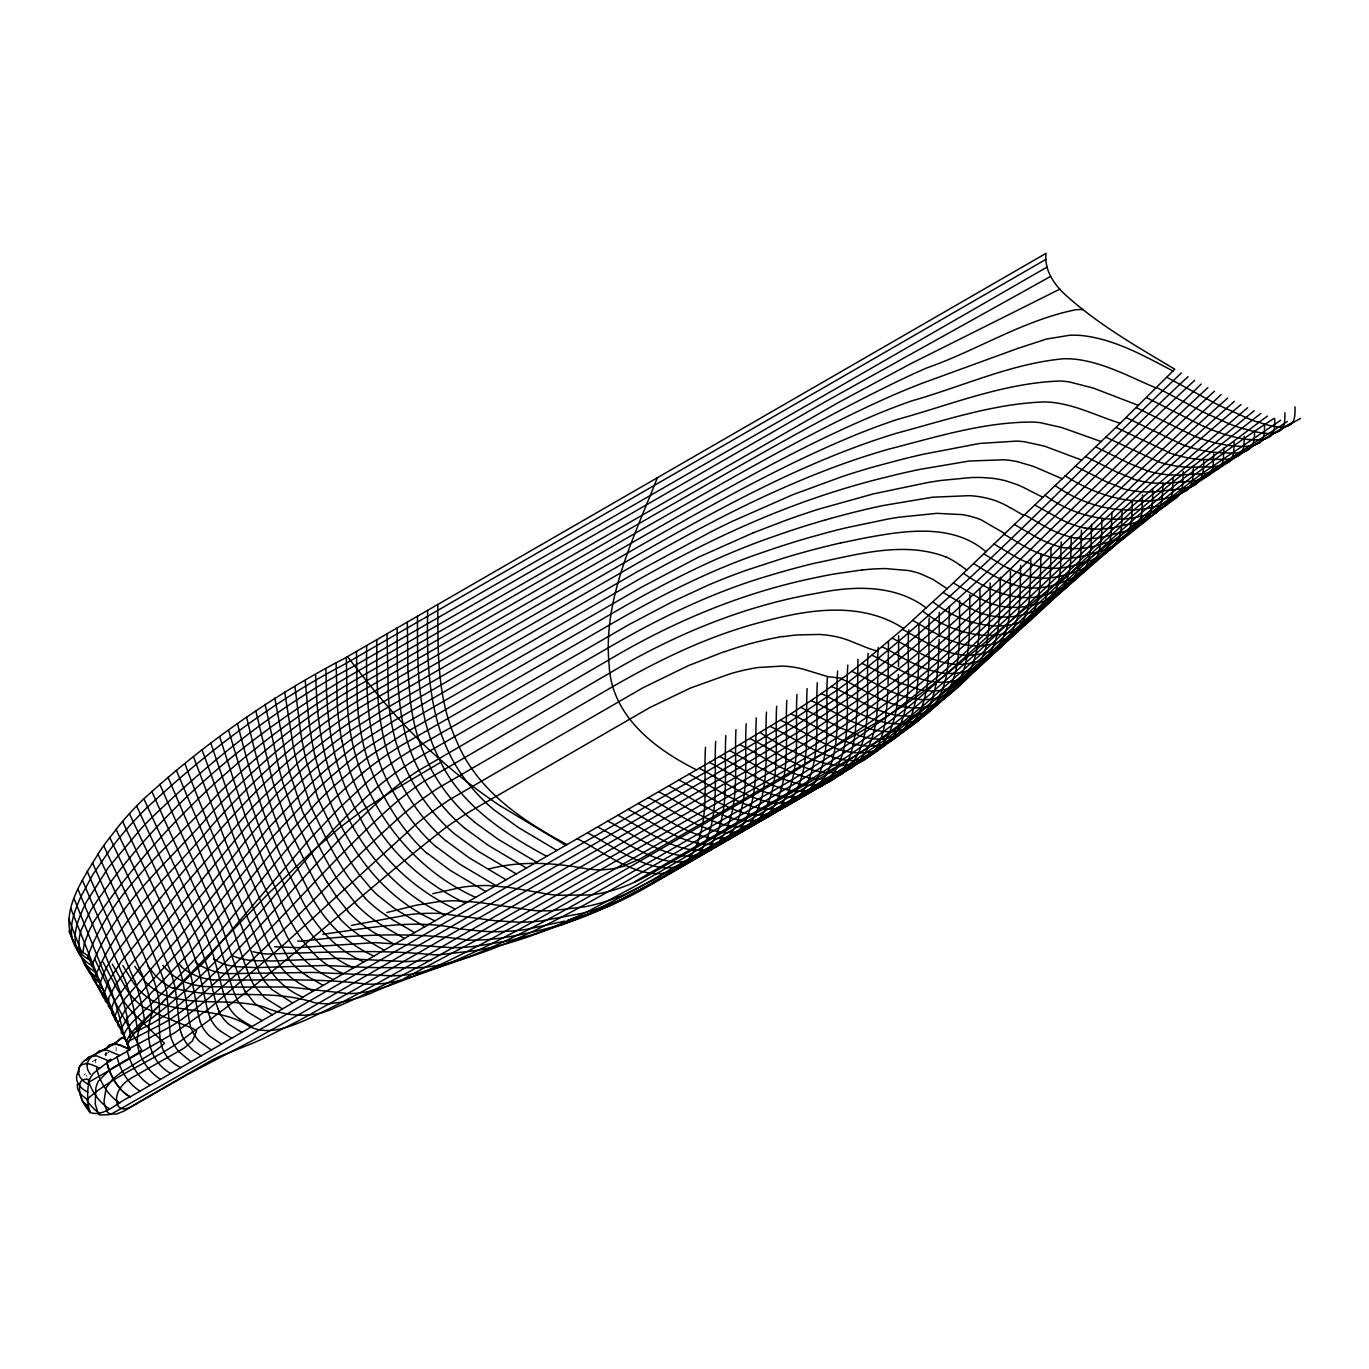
<?xml version="1.0" encoding="UTF-8"?>
<svg xmlns="http://www.w3.org/2000/svg" width="1369" height="1369" viewBox="0 0 1369 1369"><rect width="100%" height="100%" fill="white"/><g stroke="black" fill="none" stroke-linecap="round" stroke-linejoin="round"><path stroke-width="0.75" stroke-dasharray="5 3.75" d="M95.642 1059.572L95.744 1062.926M116.057 1047.234L116.108 1050.981M105.875 1052.675L105.841 1055.927M106.097 1052.367L106.046 1055.67M83.749 1075.093L85.614 1073.741M104.506 1054.814L108.664 1052.265M92.271 1061.574L96.651 1059.264M87 1076.667A39.804 23.068 59.8 0 1 86.623 1075.281"/><path stroke-width="1.5" d="M346.34 657.291L347.11 700.175A330.459 191.574 59.8 0 0 348.12 714.036C354.485 792.103 403.787 865.071 475.625 897.397M366.67 645.569C366.053 694.887 366.738 747.012 392.646 790.769A123.963 71.873 59.8 0 0 436.317 847.052M376.834 639.699C376.526 688.983 376.099 741.194 401.853 785.139A121.293 70.315 59.8 0 0 445.524 840.549M386.999 633.83L388.385 696.65A290.433 168.37 59.8 0 0 389.446 708.526C392.082 733.305 399.286 757.639 411.299 779.491M397.164 627.96C397.13 677.244 396 729.437 420.95 773.776M407.329 622.091L407.894 670.04L410.341 701.441M417.494 616.221C417.425 664.393 416.587 715.046 439.261 759.025C460.292 804.801 503.946 833.259 546.761 856.327M427.658 610.352C426.443 670.177 428.942 735.375 468.711 783.889A117.306 68.005 59.8 0 0 494.021 809.815L518.218 827.424L556.926 850.457M437.823 604.482C437.875 650.463 436.779 698.43 456.647 741.074C476.686 790.016 522.154 820.716 567.091 844.587M908.794 629.911C905.628 669.475 918.667 726.973 876.964 750.161C841.867 761.797 810.773 733.852 780.552 720.265M949.453 606.45C947.673 641.051 954.621 681.659 930.492 710.306C900.391 740.27 858.26 713.454 828.485 696.992A147.253 84.673 60.2 0 0 823.043 694.425L821.212 693.655M959.618 600.58C958.745 639.956 966.052 700.226 918.257 714.755C886.102 721.754 859.116 698.601 831.377 686.451M969.8 594.711L969.714 614.955M979.964 588.858L979.913 606.091M990.146 582.989C990.009 602.172 990.471 621.526 987.135 640.504C983.626 671.512 954.758 688.727 933.846 707.859A565.346 326.404 -60 0 1 910.539 726.734L877.084 751.068L832.095 779.697L653.304 883.005L621.064 899.536A366.687 211.699 -60 0 1 581.431 913.465L541.32 920.943A422.867 244.144 -60 0 1 518.577 922.193L495.03 920.704L440.561 913.499A416.33 240.379 -60 0 0 409.023 914.646L351.422 925.358M1030.771 559.493L1030.224 587.387A204.563 117.614 60.2 0 1 1029.505 595.994C1028.701 624.914 1005.821 650.378 977.244 654.45C949.675 659.054 925.547 641.821 902.53 629.398M1040.902 553.624L1040.372 580.319A176.858 101.682 60.2 0 1 1039.208 591.853C1036.829 622.382 1007.926 645.278 978.305 645.877C953.936 646.356 933.128 631.708 912.695 620.397M1173.079 477.336L1172.446 491.505A47.333 27.209 60.2 0 1 1166.371 505.349M1264.545 424.527L1264.528 427.812A64.6 37.134 60.2 0 1 1264.22 433.579A27.928 16.052 60.2 0 1 1259.908 442.803M1274.71 418.657L1274.693 421.84A63.556 36.552 60.2 0 1 1274.351 428.052A27.226 15.658 60.2 0 1 1270.483 436.454L1265.675 438.679A71.753 41.258 60.2 0 1 1260.558 439.603L1259.737 439.706A146.295 84.108 60.2 0 1 1249.281 439.415M1284.875 412.788C1284.926 419.684 1285.337 429.558 1277.226 432.159A57.378 32.993 60.2 0 1 1271.938 433.203L1270.381 433.34M1295.04 406.918C1294.869 413.284 1295.827 421.994 1289.136 425.485A44.03 25.326 60.2 0 1 1283.369 426.871L1281.162 427.008M1000.311 577.119L999.695 610.814M1010.476 571.249L1010.031 600.016A271.952 156.374 60.2 0 1 1009.586 607.186C1010.493 639.802 986.193 673.154 951.831 673.411C925.957 674.044 904.379 657.839 882.201 646.818M1020.624 565.38L1020.093 594.471A231.481 133.101 60.2 0 1 1019.563 601.624C1019.375 630.698 998.737 658.746 969.338 663.435C940.999 668.774 916.152 650.617 892.366 638.211M1183.244 471.484L1182.611 484.917A43.688 25.121 60.2 0 1 1176.587 497.837C1060.701 577.324 969.68 688.727 848.061 760L652.602 872.84M1193.409 465.614L1192.793 478.363A40.454 23.256 60.2 0 1 1186.837 490.461M1203.573 459.744L1203.573 460.805M1213.738 453.875L1213.139 465.443A34.892 20.056 60.2 0 1 1208.108 475.591L1197.481 480.245A175.352 100.827 60.2 0 1 1193.836 480.998L1163.513 483.479M1223.903 448.005L1223.321 459.077A32.788 18.841 60.2 0 1 1218.478 468.677L1208.998 472.75A157.503 90.559 60.2 0 1 1204.686 473.588L1176.193 475.248M1234.068 442.136L1234.051 445.045A101.939 58.61 60.2 0 1 1233.982 447.937L1233.52 452.763A31.247 17.968 60.2 0 1 1228.318 462.346L1220.566 465.511A138.252 79.488 60.2 0 1 1215.655 466.435L1214.662 466.572A221.59 127.42 60.2 0 1 1211.582 466.897L1187.813 467.291M1244.233 436.266L1244.216 439.073A86.983 50.02 60.2 0 1 1244.079 443.231L1243.702 446.516M1254.38 430.841C1255.099 439.209 1253.251 450.487 1243.086 451.821A103.548 59.534 60.2 0 1 1237.935 452.711L1237.028 452.831A181.649 104.455 60.2 0 1 1231.296 453.139L1215.159 452.42A222.069 127.676 60.2 0 1 1181.259 444.206M1203.573 461.336C1204.806 472.853 1200.048 486.32 1186.855 487.758A183.48 105.499 60.2 0 1 1183.107 488.647L1152.304 492.019M939.202 636.79L939.288 612.319M77.845 1073.98L78.991 1067.683A17.797 10.319 59.8 0 1 81.473 1064.791L86.025 1063.696M918.839 651.884L918.958 624.059M979.879 608.384C980.324 640.726 977.107 683.627 941.581 696.564C909.119 708.064 879.668 684.26 851.706 671.306M898.475 666.583L898.629 635.781M939.168 639.357L938.159 666.018L935.951 684.278M969.697 617.316C969.423 647.845 968.294 687.306 937.081 703.016C905.422 718.16 873.73 695.007 846.282 681.163A141.264 81.216 60.2 0 0 841.541 678.99M918.804 654.536C917.692 685.321 919.523 727.846 886.599 743.162C854.496 754.319 824.703 730.533 797.323 717.031A166.659 95.83 60.2 0 0 794.414 715.576L790.717 713.899L723.208 754.422L130.158 1096.843C117.443 1101.977 104.438 1117.463 90.217 1112.535A14.7 8.488 0 0 1 88.745 1111.149L85.99 1105.433M898.321 674.609L898.286 676.218M888.053 684.5L888.464 641.65M898.235 677.809C900.545 714.002 886.599 772.458 837.691 758.392C813.34 752.3 792.651 737.429 770.388 726.494M887.831 690.216L887.198 701.373A289.937 166.71 60.2 0 1 886.137 712.393C880.01 797.819 804.236 761.13 760.223 732.637M82.79 952.721L84.33 943.498L88.934 931.382A366.173 211.408 0 0 1 94.239 920.995C163.27 820.801 256.927 736.3 362.528 675.79L837.931 402.777L910.693 363.726L1059.897 289.099M1050.399 574.946L1051.033 547.737M1060.547 567.878L1061.18 541.85M1080.843 553.863L1081.459 530.077M1090.99 546.898L1091.606 524.207M103.976 994.322L107.946 982.086L121.379 961.346L180.195 890.072L253.487 806.204L300.992 759.983A673.89 389.07 0 0 1 313.313 749.63L336.552 731.782A515.737 297.757 0 0 1 350.207 722.284L379.795 703.906L624.281 562.745C702.229 517.876 781.22 473.537 866.183 443.197A566.8 327.242 0 0 1 896.25 433.306C944.986 420.369 993.826 403.598 1044.581 401.921C1071.277 402.469 1095.286 415.389 1120.218 423.312M1101.155 539.968L1101.549 534.971A160.036 92.014 60.2 0 0 1101.72 530.898L1101.754 518.338M99.886 985.338C103.924 965.744 118.316 950.377 129.935 934.753C156.956 901.777 184.575 869.298 213.102 837.623C261.103 782.76 314.887 731.713 379.162 696.393L631.691 550.595C704.795 508.652 778.259 466.658 856.361 434.589A604.105 348.77 0 0 1 896.336 419.735C950.206 404.95 1003.819 382.858 1060.188 381.01A57.344 33.113 0 0 1 1069.24 381.917L1093.335 388.094L1138.546 405.446M1162.264 498.128L1162.897 483.206M854.975 735.153L857.388 706.558L857.969 659.259M1151.962 505.794L1152.441 501.413A106.816 61.417 60.2 0 0 1152.63 497.426L1152.698 489.058M89.806 1078.806L93.349 1073.313L104.848 1064.38A133.649 77.16 -60 0 1 109.588 1061.351L130.158 1049.595L87.565 955.374A60.39 34.858 0 0 1 76.681 946.835C55.188 915.673 83.595 878.504 99.783 851.278A790.272 456.253 0 0 1 106.303 842.055L120.25 824.206A553.042 319.302 0 0 1 143.848 798.777M87.205 958.146C110.547 891.151 171.313 844.759 217.979 793.986C262.163 749.801 311.841 711.161 366.567 680.872L660.2 511.356C741.622 465.049 822.273 417.066 906.945 376.869A920.122 531.223 0 0 1 926.71 367.953C976.953 350.43 1023.276 320.243 1075.692 309.77A40.249 23.239 0 0 1 1082.725 309.565M91.518 966.531C114.774 905.183 169.277 861.546 211.374 813.049C258.228 763.526 310.78 718.982 370.674 685.989L650.977 524.173C730.447 479.082 809.267 432.142 892.999 395.196A732.449 422.867 0 0 1 921.936 383.337L1017.971 348.359M95.881 974.762C120.147 915.929 172.374 873.439 212.246 825.182C259.648 773.023 312.834 725.279 374.866 691.157L638.964 538.684C718.058 493.747 796.792 447.252 881.071 412.48A637.047 367.799 0 0 1 911.463 400.946C962.048 386.708 1011.263 363.435 1064.038 358.729A57.96 33.472 0 0 1 1076.256 359.328C1104.646 362.939 1130.144 377.04 1156.138 388.009M77.554 1083.598C75.945 1090.665 82.14 1096.415 87.753 1099.495M79.898 1083.889L79.47 1088.783A25.652 14.871 59.8 0 0 83.766 1103.328A17.917 10.387 59.8 0 0 86.931 1108.377M86.213 1060.564L86.538 1059.743A18.618 10.798 59.8 0 1 89.156 1056.646L96.703 1055.858L109.691 1061.3M657.325 477.747C634.087 537.521 602.617 599.006 609.137 665.043C611.378 715.936 654.776 748.98 696.547 769.857M89.344 1109.54L86.949 1108.342M848.643 759.247C824.788 814.093 762.944 768.539 729.728 750.623M930.15 703.769L927.121 709.621M1044.53 601.333C1019.991 650.446 959.207 639.768 922.86 611.224M1054.524 593.188C1028.752 640.059 968.995 630.664 933.025 601.915M86.983 1099.375C116.741 1072.714 158.102 1059.674 189.658 1034.228C279.293 971.271 358.764 895.429 444.959 828.194A620.191 358.062 0 0 1 468.369 812.433L649.916 707.499L690.37 688.077L730.327 673.736A151.257 87.325 0 0 1 757.81 667.542L782.247 666.07A56.882 32.839 0 0 1 798.897 668.123A82.054 47.385 0 0 1 809.473 671.067L827.783 676.628L842.397 678.357M1075.195 575.784L1066.896 586.856A160.224 92.134 60.2 0 1 1061.215 591.648C1038.284 608.469 1006.01 613.295 980.683 598.715A185.756 106.799 60.2 0 1 976.662 596.679L953.354 582.92M1064.552 585.042C1045.813 616.358 1000.311 626.386 969.286 607.545A224.961 129.353 60.2 0 1 961.141 603.199L943.19 592.486M1085.258 567.759L1075.914 579.001A165.94 95.419 60.2 0 1 1071.071 582.698A250.732 144.173 60.2 0 1 1057.347 590.056C1025.706 607.237 990.3 592.401 963.519 573.286M1095.32 559.767L1084.932 571.027A168.165 96.703 60.2 0 1 1082.04 573.081L1079.884 574.432M117.768 1041.039L120.746 1038.232L125.315 1037.103M78.889 1071.362C73.43 1077.865 78.444 1086.798 84.844 1090.391A44.732 25.823 0 0 0 87.753 1092.205M1115.513 543.887L1110.191 549.756M128.772 1026.442L129.952 1024.97M1125.626 536.032L1114.914 545.084A175.934 101.152 60.2 0 1 1112.004 546.659L1107.487 548.729A284.547 163.613 60.2 0 1 1103.979 550.133L1084.162 556.036M131.698 1032.62L132.861 1031.182A173.949 100.433 0 0 1 135.394 1028.324L205.333 960.696L310.01 838.752L338.999 808.377L366.652 782.555A425.092 245.427 0 0 1 408.578 751.957L629.073 624.555L672.624 601.607L707.978 585.247A521.794 301.248 0 0 1 747.337 569.932L783.102 558.261A573.474 331.093 0 0 1 840.566 542.963M1135.757 528.229L1124.993 536.545A178.466 102.607 60.2 0 1 1122.084 537.966L1092.907 546.727M1145.904 520.477L1135.123 528.109A180.742 103.924 60.2 0 1 1132.231 529.375L1101.754 537.452M1156.086 512.81L1145.323 519.758A182.539 104.968 60.2 0 1 1142.448 520.887L1112.056 528.023M1181.379 372.984C1072.629 475.488 970.929 586.291 852.938 678.511A768.608 443.761 -60 0 1 837.777 689.634L790.118 721.617L725.262 760.839L274.194 1021.428L113.062 1113.117A54.777 31.624 -60 0 1 108.972 1114.657L99.937 1114.982A16.599 9.583 -60 0 1 98.14 1113.613L95.214 1103.927L95.847 1088.184A21.117 12.201 -60 0 1 96.189 1086.695L97.199 1083.7A11.568 6.674 -60 0 1 98.705 1080.757L108.733 1070.729A85.768 49.506 -60 0 1 114.979 1066.417L136.78 1053.839M1188.001 376.715C1078.481 478.5 978.133 590.775 859.321 682.121A817.498 471.98 -60 0 1 838.94 696.907L793.507 727.196L734.537 763.063L302.857 1012.341L252.255 1040.645L187.125 1074.768L123.775 1111.2L116.297 1114.092L109.862 1113.818A20.364 11.756 -60 0 1 107.21 1111.816L104.369 1104.03A41.31 23.838 -60 0 1 104.112 1100.539L105.978 1088.783A14.238 8.214 -60 0 1 106.748 1087.02L113.011 1078.704L122.56 1071.294A113.781 65.695 -60 0 1 127.967 1068.094L153.533 1052.196A123.792 71.479 -60 0 0 160.413 1046.857L164.537 1043.383L135.309 1015.319A253.265 146.226 -60 0 1 123.758 1001.269L102.88 961.808M1194.624 380.411C1087.311 479.475 989.65 589.337 874.278 679.383A832.865 480.861 -60 0 1 849.293 697.814L797.46 732.535L727.093 775.025L357.121 988.264L298.014 1021.137L262.66 1038.831A506.564 292.47 -60 0 1 252.615 1043.246L218.835 1056.8A195.904 113.114 -60 0 0 211.562 1060.273L137.14 1103.02A111.437 64.343 -60 0 1 135.035 1104.372L130.004 1107.179A25.72 14.854 -60 0 1 123.501 1108.958L122.252 1108.736A17.934 10.353 -60 0 1 118.367 1106.238C112.96 1096.398 120.455 1085.069 128.874 1079.662A58.747 33.917 -60 0 1 133.015 1077.061L181.786 1049.458A77.246 44.595 -60 0 0 184.918 1047.507L192.379 1040.902L196.212 1031.918A42.439 24.505 -60 0 1 196.503 1030.96L196.606 1030.652A224.55 129.644 -60 0 0 192.31 1028.256L166.796 1018.006M147.561 807.145C206.924 752.06 271.815 702.417 343.687 664.701L1046.07 259.289M1201.246 384.056L1051.478 528.913C997.539 582.013 943.173 635.045 883.056 681.232A835.501 482.367 -60 0 1 853.161 703.324L809.011 732.997L757.331 764.809L499.993 913.636C435.684 949.607 372.83 988.623 306.023 1019.939C289.612 1026.716 270.891 1034.639 253.145 1028.085A167.343 96.617 -60 0 1 250.185 1026.87C222.223 1007.892 186.749 1014.001 156.357 1002.194M1207.869 387.649C1122.204 466.572 1041.792 550.971 955.682 629.381C887.711 691.978 810.14 742.905 729.934 788.27L547.412 893.632C477.336 932.529 409.211 975.875 335.388 1007.516C312.286 1019.152 286.326 1016.534 263.259 1006.728A343.174 198.129 -60 0 0 258.039 1005.53C230.197 999.37 201.209 1004.504 173.469 997.83A161.405 93.195 -60 0 1 144.121 980.307M813.237 699.165A722.13 416.929 -60 0 0 865.037 660.833L905.73 626.574L950.308 585.795L1119.294 424.202L1174.756 369.202C1137.519 346.939 1099.358 325.206 1066.879 296.149C1054.541 285.454 1044.102 270.429 1046.002 253.351L343.961 658.66C271.473 696.376 204.221 743.726 143.882 798.794L204.7 932.272A256.602 148.759 59.8 0 1 209.354 944.028L212.127 951.729A138.132 80.069 59.8 0 1 213.958 957.547L223.181 991.96M1214.474 391.192C1131.496 467.325 1052.829 547.994 970.416 624.709C900.46 690.609 820.407 744.599 736.779 791.539L502.064 926.556L404.197 978.51M1221.097 394.666L1155.299 456.134C1086.832 519.005 1022.729 586.497 953.218 648.239C889.918 705.702 817.892 752.42 743.743 794.533L602.651 875.989C530.008 916.032 459.368 962.287 380.171 988.658M1227.719 398.071C1118.695 493.524 1020.401 600.717 908.776 693.159M1166.285 505.229L1155.573 511.527A183.514 105.516 60.2 0 1 1152.749 512.519C1116.009 526.466 1076.137 517.739 1044.838 495.167M1234.342 401.391C1150.148 476.155 1067.649 552.751 987.271 631.622C919.934 697.078 843.047 751.752 761.232 797.545L620.824 878.607C556.447 914.578 492.19 954.21 419.992 972.52M1240.964 404.608C1127.303 498.607 1025.809 605.971 914.184 702.143A681.129 393.245 -60 0 1 876.776 730.652L839.625 755.928L796.553 782.743L626.215 881.396C572.584 911.925 518.149 942.762 458.615 960.285A346.152 199.857 -60 0 1 416.193 967.986M374.901 789.383C290.108 864.01 230.933 965.402 136.25 1028.975M1247.587 407.722L1124.599 512.656L979.776 650.378L917.025 705.617A650.823 375.756 -60 0 1 883.912 731.217L847 756.715L804.219 783.564L634.377 881.995M386.212 794.773C311.122 860.245 253.47 943.361 176.652 1006.899A318.549 183.908 0 0 1 168.695 1012.786L161.97 1017.338A205.829 118.829 0 0 1 149.426 1024.833L132.348 1033.681M1254.209 410.7L1131.239 512.023L979.417 655.648L925.307 703.871A641.65 370.451 -60 0 1 878.761 739.962L842.483 764.587L806.136 787.158L633.761 886.924L585.658 912.695L546.539 930.064M1109.968 549.585L1052.367 599.827L938.347 702.862A559.271 322.896 -60 0 1 908.759 726.528L876.502 749.373L838.615 773.04L654.211 879.531L623.853 894.761A301.351 173.983 -60 0 1 584.358 906.86L552.7 910.625A402.657 232.473 -60 0 1 534.03 910.556L478.038 902.291L455.381 900.768A359.756 207.712 -60 0 0 438.114 901.709L415.919 905.285L386.897 912.524M363.572 772.356C323.324 805.999 288.739 845.717 256.123 886.616C219.331 935.694 176.789 979.793 132.485 1021.993A177.063 102.23 0 0 0 129.952 1024.953M1260.832 413.489L1172.48 482.264L1132.06 516.199L1083.991 560.143L979.109 660.132L927.138 706.712A609.907 352.124 -60 0 1 894.539 732.672A658.848 380.394 -60 0 1 883.604 740.732L846.299 766.195L799.77 794.79L635.25 889.747L586.753 914.629A525.73 303.542 -60 0 1 562.864 924.554L530.111 935.386A481.717 278.112 -60 0 1 499.172 942.334L481.032 945.397A391.294 225.919 -60 0 1 453.122 947.707M1186.786 490.376L1176.33 495.51A188.289 108.271 60.2 0 1 1172.514 496.519C1135.072 508.139 1097.082 495.989 1065.168 475.796M107.244 1047.833A18.55 10.712 60 0 1 109.794 1044.855L113.867 1043.76L124.339 1036.555M1267.454 416.073L1182.149 479.492L1138.7 514.966L1090.511 558.21L978.886 663.76L930.39 707.431A593.068 342.404 -60 0 1 894.077 736.368L858.859 761.078L817.584 787.038L645.056 886.821L614.476 903.164A531.566 306.896 -60 0 1 603.455 908.417C572.396 923.1 538.873 931.604 505.144 937.457A429.387 247.909 -60 0 1 468.061 940.041M1274.06 418.384C1149.789 498.675 1045.882 604.585 937.235 703.974A583.04 336.62 -60 0 1 902.137 732.501L867.724 757.074L832.951 779.337L643.225 889.148A473.263 273.235 -60 0 1 609.342 906.056L588.738 914.064L567.93 920.225M1259.805 442.649L1254.688 445.113A85.631 49.233 60.2 0 1 1249.212 446.106M106.765 1047.867L107.484 1047.353A441.93 255.147 0 0 1 117.221 1041.758M1280.682 420.266L1201.315 473.965L1151.996 511.886L1090.99 564.268L967.455 677.997L958.984 684.038L949.521 688.316L940.469 690.506L930.646 691.054L920.242 689.822L899.074 682.566L864.523 664.632A172.939 99.441 60.2 0 0 861.871 663.383M88.232 1082.52L174.684 1032.756L208.721 1009.004L280.816 947.28L416.878 823.522A510.038 294.472 0 0 1 450.795 798.897M86.812 1059.195C79.334 1062.892 75.329 1073.382 82.14 1079.628M813.237 699.148L790.906 713.779M417.425 771.226L608.64 660.029C671.974 622.262 740.783 593.222 813.118 578.18A367.354 212.092 0 0 1 834.303 573.97L862.35 569.915M87.205 1058.939L90.902 1056.68M1287.305 421.532L1211.753 470.269A778.311 449.357 -60 0 0 1187.317 487.689L1104.869 553.675A173.298 99.646 60.2 0 1 1101.959 555.403L1097.493 557.679A288.089 165.649 60.2 0 1 1091.623 560.161L1075.504 565.329M450.829 798.914L642.66 687.94L688.162 665.745L724.646 651.49M105.995 1048.363L104.403 1049.373M1293.927 421.618C1249.623 446.243 1208.382 476.378 1165.909 503.433A190.445 109.503 60.2 0 1 1162.024 504.613C1125.198 516.866 1086.25 507.232 1055.003 485.465M1050.553 276.435L825.439 401.682L358.541 670.742C254.566 730.293 157.743 809.404 91.107 909.769A376.766 217.517 0 0 0 84.365 923.596C72.352 943.703 82.02 968.79 99.526 981.847M1047.011 267.109L351.73 667.353C277.804 706.644 212.195 759.487 152.045 817.31A770.73 444.976 0 0 0 141.418 828.228L108.254 867.741L86.538 901.709A391.123 225.817 0 0 0 80.052 916.049C74.285 929.585 71.479 947.605 83.218 958.933A54.64 31.555 0 0 0 90.149 964.529L92.288 965.812M103.565 1049.869L101.836 1050.844M108.202 1060.735L110.957 1059.161M1300.55 418.418C1217.366 464.074 1139.932 519.296 1064.962 577.256C999.438 626.078 942.06 686.109 870.171 726.135L643.738 856.874A124.562 71.907 -60 0 1 638.741 859.595L624.538 865.567M347.486 656.641C376.218 693.98 406.285 730.704 442.255 761.386L392.509 790.854L363.487 809.746L339.324 827.954L309.069 854.256L269.881 892.109L146.74 1018.331L130.808 1037.753L127.984 1044.188L128.395 1047.85L129.114 1048.808L169.448 1027.178A226.176 130.585 0 0 0 180.297 1020.47C261.034 960.456 325.976 882.423 401.134 815.958A466.915 269.573 0 0 1 438.063 788.15L613.278 686.331C651.627 664.222 691.516 644.286 733.613 630.339A329.587 190.291 0 0 1 770.011 619.883C813.751 608.452 863.668 602.497 903.557 628.491M91.757 1056.201L96.497 1053.685M1088.68 566.099L1091.983 564.216A170.697 98.157 60.2 0 0 1094.875 562.334L1105.416 551.81A77.109 44.338 60.2 0 0 1111.234 533.003L1111.936 512.468M100.947 1051.341L99.167 1052.282M127.488 1041.843L163.116 1023.362A192.995 111.419 0 0 0 173.795 1016.825L178.809 1013.385A281.552 162.552 0 0 0 182.676 1010.579C258.844 949.265 318.943 870.77 391.945 805.93A435.034 251.16 0 0 1 422.918 782.007L610.215 672.761C674.13 634.788 743.932 605.68 817.447 593.188C853.777 585.658 895.377 584.358 926.351 608.058M97.37 1053.223L98.277 1052.761M400.022 980.495L369.39 993.826A333.351 192.464 -60 0 1 358.13 997.83L343.294 1001.851L329.895 1003.665A167.617 96.771 -60 0 1 314.237 1002.604C268.375 987.562 218.835 1000.893 173.076 987.853M753.018 532.917L698.207 557.303L641.308 587.318L399.303 726.802L366.139 748.159A426.752 246.386 0 0 0 354.913 756.544L331.264 776.428A812.365 469.002 0 0 0 313.877 792.634L271.37 838.29L184.986 944.627L126.068 1008.867L118.162 1022.301L118.179 1025.997L121.002 1029.334M753.121 532.866L785.515 520.442A652.277 376.595 0 0 1 819.056 509.063L872.96 494.004L926.727 482.727A318.429 183.84 0 0 1 941.427 480.416L970.227 477.627A94.153 54.366 0 0 1 982.121 477.524L991.396 478.192A63.06 36.415 0 0 1 1006.403 481.015L1016.465 484.386A109.246 63.077 0 0 1 1024.953 488.168L1038.626 495.167A130.945 75.603 0 0 0 1042.767 497.152M545.581 930.441L535.604 934.24M1018.228 348.274L1046.378 339.084L1069.377 335.302A52.364 30.238 0 0 1 1080.552 335.422C1113.887 338.673 1143.868 355.752 1173.011 370.999M1068.231 574.227L1080.535 569.88A272.414 156.648 60.2 0 0 1088.68 566.116M825.439 519.912L830.795 518.406M432.758 893.683L462.808 887.129A333.043 192.293 -60 0 1 488.784 885.606L509.422 887.437L549.619 894.402A451 260.384 -60 0 0 557.645 895.24L590.056 894.967A236.94 136.797 -60 0 0 652.602 872.926M564.644 921.115L527.441 929.192A442.153 255.284 -60 0 1 510.962 931.091L498.521 931.656M488.836 868.956C521.88 860.28 556.379 862.812 589.509 869.366M840.583 542.997L863.788 538.188A362.853 209.491 0 0 1 872.344 536.648C909.82 529.837 954.826 524.532 985.971 551.793M782.846 636.722L789.434 635.798A125.418 72.403 0 0 1 797.22 634.942L819.038 634.446A64.223 37.083 0 0 1 843.013 638.467A80.36 46.392 0 0 1 848.455 640.316L865.927 647.332A87.103 50.294 0 0 0 876.673 650.891M431.423 960.354L405.772 961.603L338.365 958.3L272.38 960.987L252.752 960.61A180.999 104.506 -60 0 1 232.593 955.802M885.23 738.747C938.33 727.487 927.326 659.037 929.123 618.189M1249.212 446.123L1248.34 446.191A165.358 95.077 60.2 0 1 1240.109 446.328L1232.99 445.866A235.023 135.137 60.2 0 1 1193.238 435.65M322.81 934.223C367.696 928.456 413.147 918.342 458.307 928.644M416.244 967.78L369.647 967.524M234.664 987.135L288.157 986.929L345.536 993.295M233.62 987.152L205.624 986.604A235.571 136.01 -60 0 1 190.736 983.969A156.562 90.388 -60 0 1 169.756 972.743M256.225 967.626L324.864 965.47L369.065 967.489M256.123 967.626L234.749 966.548A165.478 95.539 -60 0 1 213.564 959.121M391.346 975.789L312.748 972.435L227.648 973.65A174.565 100.776 -60 0 1 195.408 962.185M453.122 947.707L375.192 942.625L297.638 947.673L274.639 946.749M113.867 1043.76L120.848 1045.129L130.158 1049.595L124.733 1038.13A97.062 56.266 59.8 0 1 124.151 1036.076L119.086 1015.781A185.705 107.655 59.8 0 0 107.689 981.949L74.166 898.885M468.078 940.007C413.01 932.049 357.805 934.171 302.771 941.17A265.158 153.088 -60 0 1 297.706 941.085M86.504 1079.251L87.394 1079.32A7.153 4.141 59.8 0 1 88.643 1079.662M1200.835 459.642L1228.626 459.214A113.986 65.541 60.2 0 0 1231.45 458.666L1238.757 455.62A29.724 17.095 60.2 0 0 1243.736 446.534M1048.346 567.947L1044.017 567.399M1058.357 558.056L1054.044 557.491M213.376 979.793C264.32 980.906 315.469 977.432 366.242 984.089A243.956 140.836 -60 0 0 396.702 981.265C473.931 959.994 542.175 915.912 611.669 877.512L788.116 775.248L831.496 748.313L871.129 721.549A737.189 425.622 -60 0 0 908.776 693.159M1068.487 548.165L1064.175 547.583M1078.704 538.325L1074.425 537.709M1036.983 577.701L1034.074 577.324M460.754 928.986L481.956 931.228A479.099 276.606 -60 0 0 498.504 931.673M1025.689 587.404L1021.274 586.668A113.832 65.455 60.2 0 1 1016.876 585.607L1012.992 584.409M1087.653 528.366L1084.796 527.886M869.418 728.616L849.841 720.676L819.945 704.795A182.779 105.088 60.2 0 0 815.924 702.793L811.047 700.62M860.023 735.906L840.292 727.846L800.882 707.362M1101.189 441.571L1061.762 427.539L1040.372 422.696A61.092 35.269 0 0 0 1033.509 422.063C983.969 421.789 935.951 437.122 888.361 449.254A571.609 330.015 0 0 0 842.825 463.937A679.11 392.082 0 0 0 804.065 478.979C740.629 505.212 680.325 538.257 621.047 572.687L384.278 709.399L353.784 728.513A484.25 279.567 0 0 0 343.225 735.94L333.078 743.555A823.898 475.676 0 0 0 320.996 753.138L316.872 756.544A695.212 401.374 0 0 0 304.928 766.845L277.924 792.617L246.642 826.431L126.324 969.919L115.116 985.423L108.887 997.505L108.254 1006.164L113.165 1011.999M1121.981 488.031L1105.485 481.392L1075.332 466.162M1258.248 422.302L1254.911 421.173A283.811 163.185 60.2 0 1 1250.564 419.581L1218.65 405.207L1167.09 377.433M1081.698 460.104L1044.496 446.123L1024.645 441.776A64.292 37.117 0 0 0 1016.619 441.092L979.725 443.436L922.997 454.303A721.839 416.741 0 0 0 900.768 459.642L875.082 466.487A572.02 330.254 0 0 0 842.928 476.309L792.788 494.705L732.569 521.213A969.885 559.955 0 0 0 711.264 531.634L637.235 571.763L393.074 712.65C334.258 745.301 285.317 792.839 242.792 844.416C201.483 897.893 154.389 946.989 114.363 1001.287A71.068 41.036 0 0 0 111.659 1008.114L111.693 1012.701L113.593 1016.106A13.194 7.615 0 0 0 115.783 1017.783M1146.041 470.234L1128.98 463.27L1095.662 446.859M1133.156 478.791L1116.385 471.894L1085.497 456.51M165.546 1017.561L143.557 1007.208A178.5 103.051 -60 0 1 127.916 991.327M1157.609 461.353L1105.861 437.173M1169.348 452.643L1116.06 427.436M1062.122 478.705L1033.612 466.453L1017.389 461.661A64.24 37.083 0 0 0 1004.23 459.779L969.338 461.011L919.506 469.447A599.314 346.015 0 0 0 898.663 474.085L878.333 479.064A598.766 345.69 0 0 0 813.357 498.624C744.052 522.564 678.425 555.9 615.314 592.999L393.981 720.813L361.707 741.416A441.742 255.045 0 0 0 350.686 749.476L327.345 768.591A764.689 441.485 0 0 0 310.164 784.18L267.759 828.724L180.828 935.078L125.024 998.514L117.802 1008.833L114.91 1016.226L115.253 1020.11L119.856 1026.801M1181.225 444.069L1126.276 417.613M1193.22 435.599L1136.475 407.722M88.523 1106.323L82.311 1101.155L80.138 1094.687M945.722 556.892C903.42 540.721 857.165 554.65 814.572 563.224A572.807 330.716 0 0 0 772.048 574.74C714.293 591.34 659.875 617.71 608.11 647.913L422.901 754.935A420.146 242.57 0 0 0 374.747 789.314M1203.591 426.443L1146.692 397.729M872.036 655.221C896.49 666.994 920.875 685.955 949.59 681.694C978.27 677.98 997.556 650.258 998.703 622.604A240.773 138.44 60.2 0 0 999.627 611.909M88.557 1084.453L86.333 1083.221A31.487 18.173 0 0 1 82.397 1079.884M1037.993 538.137L1014.343 524.464M750.058 738.678C781.1 753.207 815.702 784.591 851.792 767.838C887.095 739.448 875.048 687.101 878.299 647.52M1016.893 557.611L994.014 544.041M1156.891 387.632L1203.094 412.001L1229.43 423.928A273.287 157.144 60.2 0 0 1243.6 428.873M739.893 744.685C770.901 759.384 805.691 790.94 841.815 774.118C876.844 745.301 865.054 693.296 868.134 653.389M128.823 1048.996L117.084 1044.239L109.571 1045.026A18.516 10.73 59.8 0 0 106.97 1048.106M1034.673 504.921L1060.119 519.022A142.171 81.746 60.2 0 0 1084.847 528.092M119.856 1055.55L106.902 1050.109L99.389 1050.879A18.499 10.73 59.8 0 0 97.182 1053.206M1010.322 507.642L1021.496 514.179A135.497 78.238 0 0 0 1023.721 515.428M719.564 756.544C750.623 771.5 786.593 804.219 822.666 785.601C856.412 756.544 844.656 704.539 847.805 665.129M302.823 997.162C283.178 988.846 268.238 972.452 261.274 952.362C236.957 888.977 208.174 827.389 184.901 763.577M292.658 1003.032L271.507 989.291L264.765 981.641L258.895 971.733L240.14 922.689L176.396 770.388M282.493 1008.902L264.85 997.933L254.446 985.851M272.328 1014.771L255.01 1003.802L244.914 990.916M262.163 1020.641L249.569 1013.146A28.047 16.257 59.8 0 1 236.649 998.891M404.471 938.484L383.508 926.283A183.138 106.166 59.8 0 1 379.829 923.921L377.656 922.466M394.306 944.353L374.216 932.665A167.976 97.37 59.8 0 1 370.674 930.39L369.972 929.927A96.275 55.821 59.8 0 1 347.948 911.549M384.141 950.223L364.89 939.031A153.876 89.207 59.8 0 1 361.484 936.841M373.977 956.092C342.832 942.163 319.61 915.775 305.715 884.973A282.938 164.023 59.8 0 1 298.442 870.154C272.414 822.512 259.135 769.446 246.54 717.048M363.812 961.945C333.266 948.529 311.311 922.056 298.22 891.904C269.779 839.043 252.016 781.545 237.47 723.534M353.647 967.815C316.307 952.448 296.56 915.331 282.082 879.891M343.482 973.684C306.759 958.83 288.825 921.508 275.015 886.941A256.807 148.879 59.8 0 1 265.672 867.279M333.317 979.554C311.738 969.646 293.668 952.824 284.358 930.698A152.096 88.164 59.8 0 1 282.202 926.368L267.982 894.025A274.604 159.18 59.8 0 1 262.403 882.372L239.301 826.465L210.86 743.367M323.152 985.423L307.05 976.046M312.988 991.293L297.518 982.292M251.999 1026.51L239.866 1019.186M241.834 1032.38L230.078 1025.107A23.41 13.57 59.8 0 1 218.766 1011.058M536.597 862.196L498.23 839.351L474.136 821.879M526.449 868.066L488.391 845.426L464.433 827.971M516.284 873.918L478.671 851.552L454.902 834.166A118.727 68.826 59.8 0 1 411.179 779.543M506.119 879.788L469.054 857.764L445.558 840.463M495.954 885.657L459.573 864.044L436.386 846.829M485.79 891.527L450.213 870.393L427.385 853.315M465.46 903.266C422.816 882.526 385.887 849.841 365.66 806.375M455.295 909.136C413.318 888.96 377.758 856.19 358.062 813.597M445.13 915.005C368.774 880.113 326.849 796.536 318.258 716.209A399.526 231.618 59.8 0 1 316.821 700.466L315.589 674.763M434.966 920.875C368.894 891.219 331.811 822.393 314.802 755.106M424.801 926.745L395.658 909.375L377.45 895.069A87.804 50.893 59.8 0 1 371.564 889.183L360.389 875.818M414.636 932.614L392.749 919.865A199.463 115.629 59.8 0 1 388.916 917.435L385.921 915.433M231.669 1038.25L220.187 1030.891M1024.508 514.676L1043.674 525.747A222.805 128.121 60.2 0 0 1048.278 528.194A139.587 80.258 60.2 0 0 1074.477 537.949M221.504 1044.119L210.159 1036.487A21.374 12.389 59.8 0 1 200.25 1021.993M709.399 762.413C738.781 777.062 769.361 803.894 804.407 795.56C848.147 772.578 834.183 711.777 837.64 670.998M565.773 845.34L500.506 805.947M211.339 1049.972L199.942 1041.843A21.579 12.509 59.8 0 1 190.616 1026.75L190.325 1025.449A60.202 34.892 59.8 0 1 188.717 1017.595L182.967 981.522A120.147 69.648 59.8 0 0 178.809 967.25L165.033 933.521L116.04 829.34M989.992 573.594L973.684 563.583M699.234 768.3C728.873 783.222 759.675 810.328 795.013 801.156C837.777 777.164 824.104 717.818 827.475 676.868M689.069 774.169C720.539 789.639 763.457 827.406 797.785 798.555C823.642 766.332 815.034 721.172 817.31 682.737M678.904 780.039C710.289 795.372 752.043 832.472 786.73 805.297C813.785 773.348 804.767 727.298 807.145 688.607M668.739 785.892C700.158 801.31 741.861 838.307 776.565 811.167C803.654 779.235 794.55 733.134 796.98 694.477M658.575 791.761C690.044 807.248 732.963 845.015 767.29 816.164C793.147 783.924 784.54 738.781 786.816 700.346M648.41 797.631C679.88 813.118 722.798 850.885 757.125 822.033C782.982 789.793 774.375 744.633 776.651 706.216M638.245 803.5C669.766 819.038 712.616 856.72 746.961 827.903C772.801 795.646 764.261 750.537 766.486 712.085M628.08 809.37C659.55 824.84 702.468 862.624 736.796 833.772C762.619 801.515 754.097 756.407 756.321 717.938M617.915 815.239C649.385 830.709 692.303 868.494 726.631 839.642C752.488 807.402 743.863 762.242 746.156 723.807M607.75 821.109C639.22 836.579 682.138 874.363 716.466 845.512C742.306 813.254 733.75 768.146 735.992 729.677M597.586 826.979C629.056 842.448 671.991 880.233 706.301 851.381C732.158 819.141 723.551 773.981 725.827 735.547M587.421 832.848C618.976 848.472 663.092 886.872 696.992 856.361C721.651 823.847 713.54 779.611 715.662 741.416M577.256 838.718C608.64 854.051 650.412 891.168 685.082 863.976C712.171 832.061 703.067 785.943 705.497 747.286M201.175 1055.841L193.269 1050.451L187.399 1044.479A21.493 12.458 59.8 0 1 182.145 1035.46M170.68 1073.45C149.495 1061.574 144.275 1035.34 151.891 1013.864A28.03 16.24 59.8 0 1 152.216 1012.53L151.839 1010.288A135.925 78.803 59.8 0 0 141.982 974.112M160.515 1079.32C142.598 1068.231 128.96 1040.885 143.454 1022.249A18.516 10.73 59.8 0 1 144.618 1020.572L143.488 1013.693A137.67 79.796 59.8 0 0 134.812 980.974M191.01 1061.711L178.757 1051.597A25.001 14.494 59.8 0 1 170.252 1034.793L166.796 992.457A119.668 69.374 59.8 0 0 162.09 975.601L150.025 945.637L103.702 845.648M180.845 1067.58C150.025 1052.641 163.099 1021.12 158.154 995.708A119.993 69.562 59.8 0 0 153.242 978.459L142.085 950.719L97.918 854.034M109.691 1004.316L103.342 997.282L94.067 979.81M1004.179 534.252L1022.164 545.033A195.989 112.686 60.2 0 0 1027.777 548.079A133.495 76.75 60.2 0 0 1054.096 557.713M130.158 1096.843L126.581 1094.464A31.521 18.191 60 0 1 116.451 1083.735L113.251 1078.515A39.41 22.743 60 0 1 107.244 1063.285L106.919 1061.95M89.669 960.045L87.479 958.711A57.84 33.404 0 0 1 80.275 952.961C68.091 941.444 70.315 922.877 75.945 908.725A408.013 235.571 0 0 1 80.651 897.14L92.887 874.449L110.102 849.636A680.41 392.835 0 0 1 147.458 807.111M94.889 971.596L92.835 970.33A50.995 29.433 0 0 1 86.213 964.923L77.263 949.829A220.991 128.104 59.8 0 1 70.349 934.308L68.946 930.954M95.539 976.165L97.507 977.363M100.108 983.13L98.243 981.984A41.703 24.077 0 0 1 93.605 978.287L89.481 972.88L87.376 967.079M983.849 553.829L1000.037 563.771A201.996 116.143 60.2 0 0 1007.55 567.878M1004.846 533.602L981.231 519.878A59.842 34.55 0 0 0 961.962 514.59L936.926 513.341L899.347 517.174A333.095 192.31 0 0 0 887.814 519.073L846.042 527.818A560.914 323.837 0 0 0 828.998 532.113L807.967 537.914A673.189 388.659 0 0 0 761.027 552.973C707.876 571.027 657.856 596.952 609.393 625.017L401.117 745.592A434.093 250.613 0 0 0 363.504 772.338M110.564 1006.232L105.379 1001.235L103.941 995.485M126.222 1040.868L123.929 1038.147L124.049 1034.673A33.438 19.303 0 0 1 124.459 1033.475M128.84 1046.652L126.65 1043.982L126.889 1040.594A33.215 19.183 0 0 1 127.317 1039.43A67.748 39.102 0 0 1 131.8 1032.654M118.384 1023.55L114.175 1017.612L70.931 908.708M959.635 564.798L966.873 570.086M123.604 1035.101L121.328 1032.756L121.225 1028.307L128.104 1017.064L192.943 949.179L275.289 848.027L317.146 802.183A879.737 507.916 0 0 1 334.276 785.738L359.551 763.851A414.721 239.438 0 0 1 370.982 755.14L405.002 733.014L610.933 614.099C662.818 583.827 716.552 556.19 773.468 536.597A651.815 376.321 0 0 1 825.421 519.895M947.177 588.738L932.991 579.412L920.396 573.714A59.226 34.191 0 0 0 908.451 570.531L885.298 568.563A137.875 79.607 0 0 0 862.367 569.966M181.444 966.343L178.723 963.896M169.842 972.623L162.791 965.453M364.736 897.585L349.762 879.086A136.986 79.402 59.8 0 1 344.834 871.813L343.123 869.127A189.606 109.914 59.8 0 1 326.37 838.906M356.419 904.447L340.556 884.134A140.648 81.524 59.8 0 1 336.996 878.693A196.828 114.089 59.8 0 1 318.789 845.563L302.6 811.595L290.04 773.69A336.124 194.843 59.8 0 1 285.762 756.424L274.775 698.139M348.068 911.292L337.493 898.098L326.746 881.568M339.683 918.12L328.201 903.198L316.667 884.357A246.848 143.095 59.8 0 1 303.832 859.099L288.654 827.304L275.152 789.314A361.69 209.679 59.8 0 1 271.575 776.873L255.763 710.631M144.43 979.913L134.795 966.326M148.109 966.292L152.045 971.391A164.4 94.923 -60 0 0 172.819 988.298M288.619 958.659L276.538 937.628A155.073 89.892 59.8 0 1 274.536 933.367L235.742 842.705L202.15 750.058M127.865 991.396L112.241 964.05M90.388 1074.374L88.626 1071.551A41.412 23.906 0 0 1 87.89 1070.01C83.458 1057.364 98.842 1052.265 107.466 1047.798A44.578 25.737 0 0 0 113.952 1043.794M280.012 965.333L268.7 944.542A159.831 92.647 59.8 0 1 266.869 940.366L226.98 845.34L193.491 756.8M334.019 832.352L318.036 798.572L306.348 761.096A313.244 181.598 59.8 0 1 300.581 732.056L294.9 686.297M326.318 838.923L310.25 805.023L298.1 767.307A321.681 186.475 59.8 0 1 293.12 745.266L284.701 692.132M122.851 965.573L133.067 982.257A167.035 96.429 -60 0 0 156.117 1002.621M383.679 796.364C367.611 768.197 359.26 736.094 357.531 703.82A367.782 213.205 59.8 0 1 357.138 696.889L356.505 651.422M311.208 852.305L295.995 820.493L282.853 782.674A339.803 196.982 59.8 0 1 278.831 767.804M236.888 998.737L235.81 996.581A72.66 42.131 59.8 0 1 231.07 984.054L220.529 948.375A145.508 84.348 59.8 0 0 219.194 944.422A262.42 152.13 59.8 0 0 214.728 932.854L151.805 791.368M136.592 806.05L194.586 931.707A258.057 149.597 59.8 0 1 200.148 945.414L207.232 966.719L214.95 998.925A68.775 39.872 59.8 0 0 218.047 1008.885M129.456 813.648L185.037 932.785A283.777 164.502 59.8 0 1 189.264 942.796L196.554 962.578A122.32 70.897 59.8 0 1 198.796 970.193L206.651 1006.232A64.771 37.545 59.8 0 0 208.995 1014.617L209.799 1016.688M93.588 978.818L90.748 972.811M228.007 1004.983L227.032 1002.844A69.117 40.077 59.8 0 1 223.233 991.977M122.594 821.4L176.071 935.386L190.428 973.975A127.403 73.858 59.8 0 1 191.711 979.16L197.889 1012.461A62.871 36.45 59.8 0 0 199.686 1019.956L200.387 1021.993M159.814 784.266L221.573 925.598L238.89 976.679A71.65 41.532 59.8 0 0 244.794 990.951M89.379 969.834L89.841 970.809M94.683 958.899L115.783 1003.477L141.674 1050.194L137.294 1053.394A7.341 4.244 -60 0 0 136.849 1053.788M168.028 777.284L233.175 929.91L246.66 969.201M109.742 837.417L157.041 938.467L170.132 970.45A120.25 69.699 59.8 0 1 175.42 989.137L179.048 1021.531A51.902 30.084 59.8 0 0 180.948 1032.483M265.637 867.279L245.547 816.882L219.656 736.71M218.989 1010.989L218.116 1008.885M81.866 952.773L68.792 919.181M92.39 862.556L141.811 974.112M124.22 978.544L82.38 880.199M87.188 871.266L134.658 980.991M182.145 1035.46L181.102 1032.5M90.217 1112.535L89.806 1110.704M78.016 889.388L115.133 978.921A157.195 91.124 59.8 0 1 127.317 1017.578M418.178 737.754L418.811 739.739A109.571 63.522 59.8 0 0 430.807 768.026M228.52 730.105L248.628 797.22L262.797 837.075A350.259 203.04 59.8 0 0 267.366 848.284L269.043 852.237A244.23 141.572 59.8 0 0 282.031 879.908M335.696 758.512L331.418 739.072A318.19 184.456 59.8 0 1 326.763 695.058M278.831 767.804L265.141 704.316M95.898 982.737L100.912 991.464A30.734 17.746 0 0 0 105.345 994.681M116.964 1056.611L117.289 1057.963A39.222 22.743 59.8 0 0 122.611 1071.67L123.313 1072.971A32.582 18.892 59.8 0 0 140.186 1091.144M106.731 1062.207L107.056 1063.576A39.615 22.965 59.8 0 0 112.378 1077.369A32.736 18.978 59.8 0 0 130.021 1097.031M96.549 1068.077L96.874 1069.429A39.615 22.965 59.8 0 0 102.213 1083.221A32.719 18.978 59.8 0 0 119.856 1102.901M83.201 959.036L85.254 965.196L89.259 970.946A46.751 26.986 0 0 0 95.539 976.165M127.163 1050.365L127.437 1051.666A37.562 21.767 59.8 0 0 133.768 1067.632A32.531 18.858 59.8 0 0 150.35 1085.258M127.129 1017.543L130.859 1037.668A21.836 12.663 59.8 0 0 129.388 1037.24M341.805 740.869L339.444 726.545A301.745 174.924 59.8 0 1 337.185 702.913L336.141 663.144M91.398 973.581L93.024 979.109L96.669 984.294A36.415 21.031 0 0 0 102.726 988.914M99.903 989.085L103.907 997.402A25.241 14.58 0 0 0 107.946 1000.465M308.932 721.651L305.236 680.53M326.609 694.973L325.89 668.962M1132.317 500.763L1131.769 518.252A66.14 38.041 60.2 0 1 1125.763 536.186M1142.516 494.911L1141.934 511.51A60.766 34.944 60.2 0 1 1135.876 528.366M1122.135 509.131L1121.605 525.029A72.027 41.412 60.2 0 1 1115.649 544.058M1071.311 535.963L1070.695 560.862A107.107 61.588 60.2 0 1 1064.757 585.265M624.435 866.047A171.193 98.842 -60 0 1 589.628 869.11M252.957 951.643A197.187 113.849 -60 0 0 266.288 953.988C322.023 952.653 377.81 948.905 433.528 954.826A374.456 216.182 -60 0 0 440.63 954.587L461.199 952.225A410.409 236.957 -60 0 0 480.981 949.607L491.077 947.57A545.238 314.784 -60 0 0 535.604 934.171M419.992 972.538A282.151 162.911 -60 0 1 391.329 975.823M213.324 979.947A172.306 99.475 -60 0 1 181.153 966.788M380.188 988.555A211.99 122.389 -60 0 1 345.45 993.535M89.618 1110.858A57.207 33.027 -60 0 1 87.77 1096.945L87.684 1094.943A57.207 33.027 -60 0 1 89.618 1078.84M1281.264 427.333A147.048 84.553 60.2 0 1 1258.197 421.96M1270.483 433.631A169.106 97.233 60.2 0 1 1243.531 428.48M1249.349 439.671A242.227 139.279 60.2 0 1 1203.573 426.238M1200.801 459.522A210.809 121.225 60.2 0 1 1169.383 452.848M1187.762 467.12A202.544 116.468 60.2 0 1 1157.661 461.61M854.889 735.085A165.17 94.974 60.2 0 1 848.729 759.333M885.264 738.798A123.997 71.291 60.2 0 1 860.006 735.855M935.917 684.243A143.026 82.243 60.2 0 1 930.184 703.803M927.155 709.672A124.682 71.684 60.2 0 1 869.418 728.667M1050.245 574.843A126.085 72.506 60.2 0 1 1044.752 601.573M1060.393 567.793A116.262 66.841 60.2 0 1 1054.746 593.41M1080.723 553.778A99.407 57.156 60.2 0 1 1075.367 575.955M1090.888 546.83A91.347 52.518 60.2 0 1 1085.412 567.913M1101.052 539.899A83.92 48.257 60.2 0 1 1095.457 559.921M1079.901 574.467A257.954 148.314 60.2 0 1 1069.497 579.686L1052.812 585.453A245.376 141.093 60.2 0 1 1048.688 586.394L1043.828 587.25A157.606 90.628 60.2 0 1 1025.723 587.506M1013.009 584.546A159.523 91.723 60.2 0 1 989.992 573.457M1068.042 573.851A211.374 121.533 60.2 0 1 1037.154 578.231M1034.143 577.547A132.451 76.168 60.2 0 1 1007.55 567.759M1075.384 565.072A211.579 121.653 60.2 0 1 1048.466 568.306M1044.085 567.673A134.829 77.52 60.2 0 1 1016.893 557.474M1084.043 555.814A212.417 122.132 60.2 0 1 1058.459 558.364M1092.804 546.539A212.127 121.961 60.2 0 1 1068.573 548.439M1064.226 547.805A135.753 78.05 60.2 0 1 1037.993 538M1151.945 505.777A55.119 31.692 60.2 0 1 1145.99 520.579M1101.686 537.281A210.723 121.156 60.2 0 1 1078.789 538.565M1162.247 498.111A51.389 29.536 60.2 0 1 1156.172 512.93M1111.987 527.818A210.501 121.037 60.2 0 1 1087.739 528.639M1152.202 491.728A187.108 107.586 60.2 0 1 1122.084 488.493M1163.428 483.24A189.709 109.075 60.2 0 1 1133.224 479.184M1176.125 475.043A198.984 114.414 60.2 0 1 1146.093 470.56M474.17 821.691A113.935 66.054 59.8 0 1 430.533 768.146M418.041 737.737A160.738 93.178 59.8 0 1 410.46 701.493M464.45 827.869A116.279 67.406 59.8 0 1 420.745 773.879M427.282 853.674A126.735 73.481 59.8 0 1 383.902 796.279M365.369 806.495A142.444 82.568 59.8 0 1 342.13 740.988M357.857 813.699A145.833 84.536 59.8 0 1 335.884 758.546M314.733 755.089A299.828 173.812 59.8 0 1 309 721.668M360.252 875.955A164.982 95.642 59.8 0 1 334.207 832.301M385.938 915.296A106.885 61.964 59.8 0 1 364.667 897.79M377.656 922.33A100.776 58.422 59.8 0 1 356.334 904.652M326.695 881.602A217.346 125.999 59.8 0 1 311.259 852.288M361.502 936.653A90.251 52.313 59.8 0 1 339.546 918.394M307.05 975.823A53.374 30.939 59.8 0 1 288.397 958.95M297.535 982.069A48.086 27.876 59.8 0 1 279.772 965.607M254.275 985.937A69.768 40.454 59.8 0 1 246.796 969.201M239.866 1019.118A25.446 14.751 59.8 0 1 227.75 1005.086M220.187 1030.925A22.024 12.766 59.8 0 1 209.611 1016.722M136.113 1029.197A16.223 9.395 59.8 0 1 137.328 1028.838L135.976 1020.367A148.673 86.196 59.8 0 0 124.459 978.527M109.691 1108.941A33.044 19.166 59.8 0 1 91.911 1089.159A39.804 23.068 59.8 0 1 88.335 1080.86M99.526 1113.305A30.922 17.917 59.8 0 1 86.795 1100.043M85.939 1063.354A53.613 31.076 59.8 0 1 99.526 1068.333M79.659 1083.649A17.677 10.25 59.8 0 1 86.538 1079.337M724.885 651.712A243.032 140.305 0 0 1 782.692 636.448M386.195 794.756A387.649 223.814 0 0 1 417.442 771.243M945.825 556.807A91.329 52.724 0 0 1 959.549 564.832M124.374 1033.458A68.262 39.41 0 0 1 128.891 1026.459M830.829 518.423A566.116 326.849 0 0 1 882.56 505.64L932.631 497.204L969.628 495.646A62.94 36.347 0 0 1 991.943 499.548M992.029 499.48A80.685 46.58 0 0 1 1010.168 507.728M107.381 1110.002A3.097 1.78 0 0 1 106.936 1109.557M500.575 806.101A109.349 20.227 37.6 0 1 442.204 761.386"/></g></svg>
